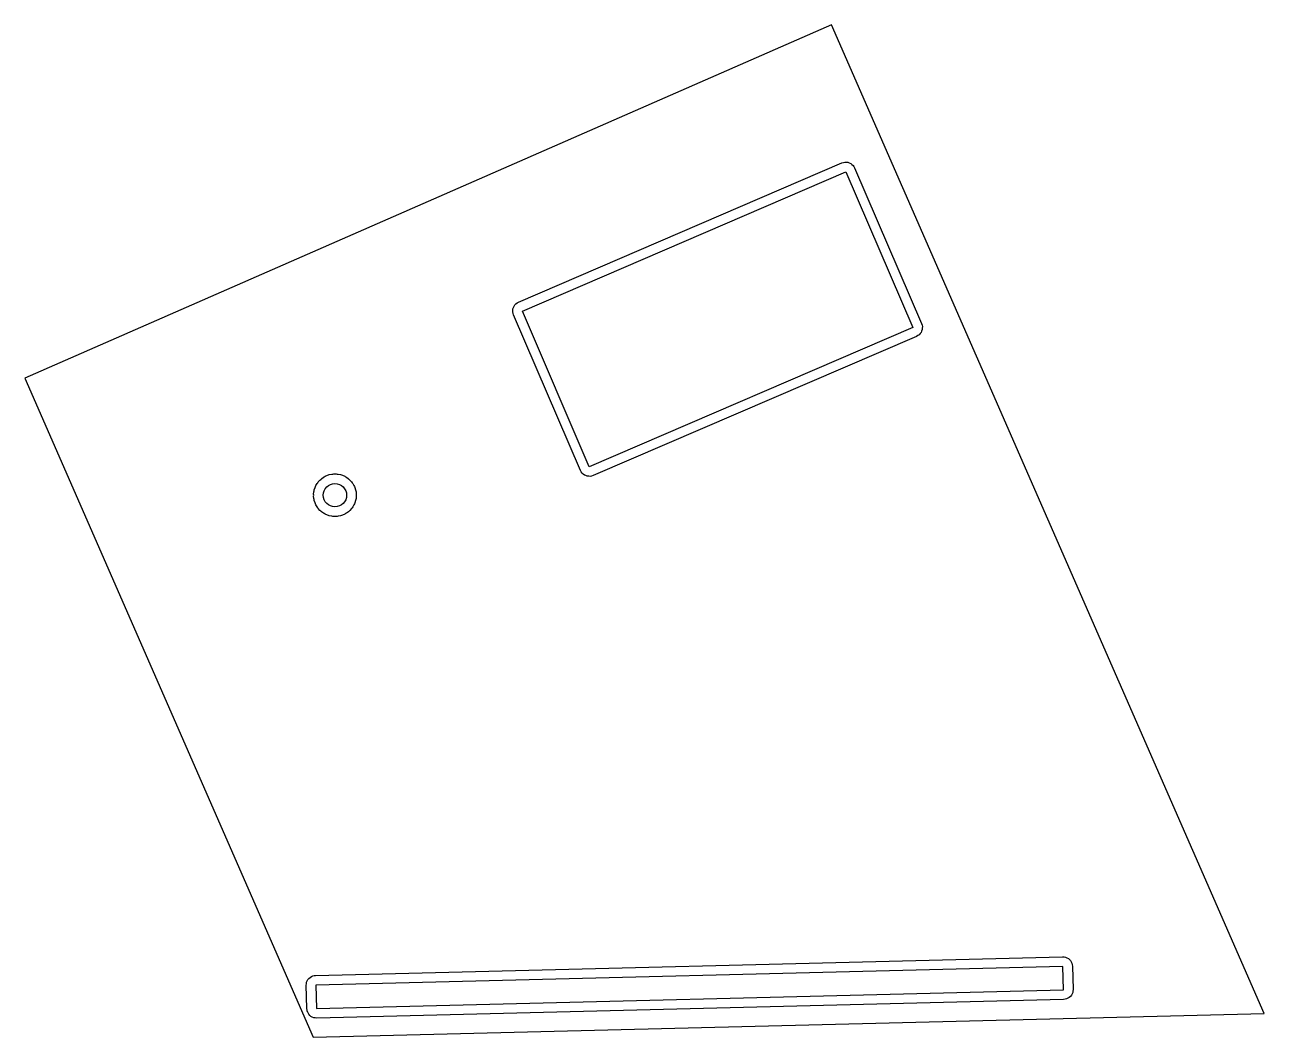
# Model space of a CAD drawing. Header units: feet. Extents: x -179 to 31, y -22 to 191.
# Drawn here: x -33.3 to 31.1, y -21.9 to 30.7 of the extents above; entities that cross this region are included whole.
import ezdxf

# ---------------------------------------------------------------- set-up
doc = ezdxf.new("R2010")
doc.units = ezdxf.units.FT
for name, color, linetype in [('Buildings', 7, 'CONTINUOUS'), ('Obstructions', 7, 'CONTINUOUS'), ('Setbacks', 7, 'CONTINUOUS')]:
    doc.layers.add(name, color=color, linetype=linetype)

msp = doc.modelspace()

# ---------------------------------------------------------------- linework, layer by layer
at = {"layer": 'Buildings', "color": 252}
for p, q in [((8.596, 30.663), (-33.312, 12.315)), ((31.074, -20.678), (8.596, 30.663)), ((-33.312, 12.315), (-18.327, -21.911)), ((-18.327, -21.911), (31.074, -20.678))]:
    msp.add_line(p, q, dxfattribs=at)
at = {"layer": 'Obstructions', "color": 252}
for p, q in [((-7.465, 15.799), (9.335, 23.031)), ((9.335, 23.031), (12.817, 14.945)), ((-3.986, 7.713), (-7.465, 15.799)), ((12.817, 14.945), (-3.986, 7.713)), ((20.614, -18.236), (-18.189, -19.203)), ((20.643, -19.448), (20.614, -18.236)), ((-18.189, -19.203), (-18.16, -20.416)), ((-18.16, -20.416), (20.643, -19.448))]:
    msp.add_line(p, q, dxfattribs=at)
msp.add_circle((-17.2, 6.234), 0.606, dxfattribs=at)
at = {"layer": 'Setbacks', "color": 2}
for p, q in [((-7.664, 16.262), (9.136, 23.493)), ((9.136, 23.493), (9.137, 23.493)), ((9.137, 23.493), (9.213, 23.513)), ((9.213, 23.513), (9.288, 23.532)), ((9.288, 23.532), (9.289, 23.532)), ((9.289, 23.532), (9.289, 23.532)), ((9.289, 23.532), (9.289, 23.532)), ((9.289, 23.532), (9.366, 23.527)), ((9.366, 23.527), (9.446, 23.522)), ((9.446, 23.522), (9.446, 23.522)), ((9.446, 23.522), (9.446, 23.522)), ((9.446, 23.522), (9.447, 23.522)), ((9.447, 23.522), (9.519, 23.493)), ((9.519, 23.493), (9.592, 23.464)), ((9.592, 23.464), (9.592, 23.464)), ((9.592, 23.464), (9.592, 23.464)), ((9.592, 23.464), (9.593, 23.463)), ((9.593, 23.463), (9.653, 23.413)), ((9.653, 23.413), (9.713, 23.363)), ((9.713, 23.363), (9.713, 23.363)), ((9.713, 23.363), (9.713, 23.363)), ((9.713, 23.363), (9.714, 23.363)), ((9.714, 23.363), (9.756, 23.296)), ((9.756, 23.296), (9.797, 23.23)), ((9.797, 23.23), (9.798, 23.23)), ((9.798, 23.23), (9.798, 23.23)), ((9.798, 23.23), (9.798, 23.23)), ((9.798, 23.23), (13.279, 15.144)), ((-7.897, 16.057), (-7.847, 16.117)), ((-7.847, 16.117), (-7.797, 16.177)), ((-7.797, 16.177), (-7.797, 16.178)), ((-7.797, 16.178), (-7.797, 16.178)), ((-7.797, 16.178), (-7.797, 16.178)), ((-7.797, 16.178), (-7.796, 16.178)), ((-7.796, 16.178), (-7.73, 16.22)), ((-7.73, 16.22), (-7.664, 16.262)), ((-7.664, 16.262), (-7.664, 16.262)), ((-7.664, 16.262), (-7.664, 16.262)), ((-7.966, 15.754), (-7.961, 15.832)), ((-7.966, 15.753), (-7.966, 15.754)), ((-7.966, 15.753), (-7.966, 15.753)), ((-7.946, 15.676), (-7.966, 15.753)), ((-7.966, 15.753), (-7.966, 15.753)), ((-7.966, 15.753), (-7.966, 15.753)), ((-7.961, 15.832), (-7.956, 15.91)), ((-7.956, 15.911), (-7.926, 15.984)), ((-7.956, 15.91), (-7.956, 15.911)), ((-7.956, 15.91), (-7.956, 15.91)), ((-7.956, 15.91), (-7.956, 15.91)), ((-7.956, 15.91), (-7.956, 15.91)), ((-7.927, 15.601), (-7.946, 15.676)), ((-7.927, 15.6), (-7.927, 15.6)), ((-7.927, 15.6), (-7.927, 15.601)), ((-7.927, 15.601), (-7.927, 15.601)), ((-4.449, 7.515), (-7.927, 15.6)), ((-7.927, 15.6), (-7.927, 15.6)), ((-7.926, 15.984), (-7.898, 16.056)), ((-7.898, 16.056), (-7.897, 16.057)), ((-7.897, 16.057), (-7.897, 16.057)), ((-7.897, 16.057), (-7.897, 16.057)), ((-7.897, 16.057), (-7.897, 16.057)), ((13.279, 15.144), (13.279, 15.144)), ((13.279, 15.144), (13.279, 15.144)), ((13.279, 15.144), (13.279, 15.143)), ((13.279, 15.143), (13.299, 15.067)), ((13.308, 14.834), (13.279, 14.761)), ((13.299, 15.067), (13.318, 14.992)), ((13.313, 14.913), (13.308, 14.835)), ((13.308, 14.835), (13.308, 14.834)), ((13.308, 14.834), (13.308, 14.834)), ((13.308, 14.834), (13.308, 14.834)), ((13.308, 14.834), (13.308, 14.834)), ((13.318, 14.991), (13.313, 14.913)), ((13.318, 14.992), (13.318, 14.991)), ((13.318, 14.991), (13.318, 14.991)), ((13.318, 14.991), (13.318, 14.991)), ((13.318, 14.991), (13.318, 14.991)), ((13.016, 14.483), (-3.787, 7.251)), ((13.082, 14.525), (13.016, 14.483)), ((13.016, 14.483), (13.016, 14.483)), ((13.016, 14.483), (13.016, 14.483)), ((13.016, 14.483), (13.016, 14.483)), ((13.148, 14.566), (13.082, 14.525)), ((13.149, 14.567), (13.148, 14.566)), ((13.199, 14.627), (13.149, 14.567)), ((13.149, 14.567), (13.149, 14.567)), ((13.149, 14.567), (13.149, 14.567)), ((13.149, 14.567), (13.149, 14.567)), ((13.249, 14.687), (13.199, 14.627)), ((13.25, 14.688), (13.249, 14.688)), ((13.249, 14.688), (13.249, 14.688)), ((13.249, 14.688), (13.249, 14.688)), ((13.249, 14.688), (13.249, 14.687)), ((13.279, 14.761), (13.25, 14.688)), ((-17.939, 7.055), (-17.902, 7.092)), ((-17.902, 7.092), (-17.901, 7.092)), ((-17.901, 7.092), (-17.799, 7.167)), ((-17.799, 7.167), (-17.798, 7.167)), ((-17.798, 7.167), (-17.752, 7.19)), ((-17.752, 7.19), (-17.708, 7.219)), ((-17.708, 7.219), (-17.592, 7.271)), ((-17.708, 7.219), (-17.708, 7.219)), ((-17.592, 7.271), (-17.591, 7.271)), ((-17.591, 7.271), (-17.541, 7.284)), ((-17.541, 7.284), (-17.492, 7.303)), ((-17.492, 7.303), (-17.368, 7.33)), ((-17.492, 7.303), (-17.492, 7.303)), ((-17.368, 7.33), (-17.367, 7.33)), ((-17.367, 7.33), (-17.315, 7.332)), ((-17.315, 7.332), (-17.264, 7.341)), ((-17.264, 7.341), (-17.263, 7.341)), ((-17.263, 7.341), (-17.137, 7.341)), ((-17.137, 7.341), (-17.136, 7.341)), ((-17.136, 7.341), (-17.084, 7.332)), ((-17.084, 7.332), (-17.032, 7.33)), ((-17.032, 7.33), (-17.032, 7.33)), ((-17.032, 7.33), (-16.908, 7.303)), ((-16.908, 7.303), (-16.907, 7.303)), ((-16.907, 7.303), (-16.859, 7.284)), ((-16.859, 7.284), (-16.808, 7.271)), ((-16.808, 7.271), (-16.808, 7.271)), ((-16.808, 7.271), (-16.692, 7.219)), ((-16.692, 7.219), (-16.692, 7.219)), ((-16.692, 7.219), (-16.648, 7.19)), ((-16.648, 7.19), (-16.601, 7.167)), ((-16.601, 7.167), (-16.601, 7.167)), ((-16.601, 7.167), (-16.498, 7.092)), ((-16.498, 7.092), (-16.498, 7.092)), ((-16.498, 7.092), (-16.461, 7.055)), ((-4.448, 7.514), (-4.449, 7.515)), ((-4.449, 7.515), (-4.449, 7.515)), ((-4.449, 7.515), (-4.449, 7.515)), ((-4.406, 7.447), (-4.448, 7.514)), ((-4.365, 7.382), (-4.406, 7.447)), ((-4.364, 7.381), (-4.365, 7.382)), ((-4.303, 7.331), (-4.364, 7.381)), ((-4.364, 7.381), (-4.364, 7.381)), ((-4.364, 7.381), (-4.364, 7.381)), ((-4.364, 7.381), (-4.364, 7.381)), ((-4.244, 7.281), (-4.303, 7.331)), ((-4.243, 7.281), (-4.244, 7.281)), ((-4.169, 7.251), (-4.243, 7.281)), ((-4.243, 7.281), (-4.243, 7.281)), ((-4.243, 7.281), (-4.243, 7.281)), ((-4.243, 7.281), (-4.243, 7.281)), ((-4.098, 7.223), (-4.169, 7.251)), ((-4.097, 7.223), (-4.098, 7.223)), ((-4.097, 7.222), (-4.097, 7.223)), ((-4.097, 7.223), (-4.097, 7.223)), ((-4.097, 7.223), (-4.097, 7.223)), ((-4.018, 7.217), (-4.097, 7.222)), ((-3.94, 7.212), (-4.018, 7.217)), ((-3.939, 7.212), (-3.94, 7.212)), ((-3.94, 7.212), (-3.94, 7.212)), ((-3.94, 7.212), (-3.94, 7.212)), ((-3.94, 7.212), (-3.94, 7.212)), ((-3.864, 7.232), (-3.939, 7.212)), ((-3.788, 7.251), (-3.864, 7.232)), ((-3.787, 7.251), (-3.788, 7.251)), ((-3.787, 7.251), (-3.787, 7.251)), ((-3.787, 7.251), (-3.787, 7.251)), ((-18.293, 6.413), (-18.28, 6.464)), ((-18.28, 6.464), (-18.272, 6.515)), ((-18.272, 6.516), (-18.232, 6.636)), ((-18.272, 6.515), (-18.272, 6.516)), ((-18.232, 6.637), (-18.209, 6.683)), ((-18.232, 6.636), (-18.232, 6.637)), ((-18.209, 6.683), (-18.19, 6.732)), ((-18.19, 6.733), (-18.126, 6.842)), ((-18.19, 6.732), (-18.19, 6.733)), ((-18.126, 6.843), (-18.093, 6.883)), ((-18.126, 6.842), (-18.126, 6.843)), ((-18.093, 6.883), (-18.065, 6.927)), ((-18.065, 6.927), (-18.064, 6.927)), ((-18.064, 6.927), (-17.98, 7.022)), ((-17.98, 7.022), (-17.979, 7.022)), ((-17.979, 7.022), (-17.939, 7.055)), ((-16.461, 7.055), (-16.421, 7.022)), ((-16.421, 7.022), (-16.42, 7.022)), ((-16.42, 7.022), (-16.335, 6.927)), ((-16.335, 6.927), (-16.335, 6.927)), ((-16.335, 6.927), (-16.307, 6.883)), ((-16.307, 6.883), (-16.274, 6.843)), ((-16.274, 6.843), (-16.274, 6.842)), ((-16.274, 6.842), (-16.21, 6.733)), ((-16.21, 6.733), (-16.21, 6.732)), ((-16.21, 6.732), (-16.191, 6.683)), ((-16.191, 6.683), (-16.168, 6.637)), ((-16.168, 6.637), (-16.167, 6.636)), ((-16.167, 6.636), (-16.128, 6.516)), ((-16.128, 6.516), (-16.128, 6.515)), ((-16.128, 6.515), (-16.12, 6.464)), ((-16.12, 6.464), (-16.106, 6.413)), ((-18.307, 6.287), (-18.293, 6.413)), ((-18.307, 6.286), (-18.307, 6.287)), ((-18.304, 6.234), (-18.307, 6.286)), ((-18.307, 6.182), (-18.304, 6.234)), ((-18.293, 6.056), (-18.307, 6.182)), ((-18.307, 6.182), (-18.307, 6.182)), ((-18.293, 6.413), (-18.293, 6.413)), ((-18.293, 6.055), (-18.293, 6.056)), ((-18.28, 6.005), (-18.293, 6.055)), ((-18.272, 5.953), (-18.28, 6.005)), ((-18.232, 5.832), (-18.272, 5.953)), ((-18.272, 5.953), (-18.272, 5.953)), ((-18.209, 5.785), (-18.232, 5.832)), ((-18.232, 5.832), (-18.232, 5.832)), ((-16.168, 5.832), (-16.191, 5.785)), ((-16.167, 5.832), (-16.168, 5.832)), ((-16.128, 5.953), (-16.167, 5.832)), ((-16.12, 6.005), (-16.128, 5.953)), ((-16.128, 5.953), (-16.128, 5.953)), ((-16.106, 6.055), (-16.12, 6.005)), ((-16.106, 6.413), (-16.106, 6.413)), ((-16.106, 6.413), (-16.093, 6.287)), ((-16.093, 6.182), (-16.106, 6.056)), ((-16.106, 6.056), (-16.106, 6.055)), ((-16.093, 6.286), (-16.096, 6.234)), ((-16.096, 6.234), (-16.093, 6.182)), ((-16.093, 6.287), (-16.093, 6.286)), ((-16.093, 6.182), (-16.093, 6.182)), ((-18.19, 5.737), (-18.209, 5.785)), ((-18.19, 5.736), (-18.19, 5.737)), ((-18.126, 5.626), (-18.19, 5.736)), ((-18.093, 5.585), (-18.126, 5.626)), ((-18.126, 5.626), (-18.126, 5.626)), ((-18.065, 5.542), (-18.093, 5.585)), ((-18.064, 5.541), (-18.065, 5.542)), ((-17.98, 5.447), (-18.064, 5.541)), ((-17.979, 5.447), (-17.98, 5.447)), ((-17.939, 5.414), (-17.979, 5.447)), ((-17.902, 5.377), (-17.939, 5.414)), ((-17.901, 5.377), (-17.902, 5.377)), ((-17.799, 5.302), (-17.901, 5.377)), ((-17.798, 5.302), (-17.799, 5.302)), ((-17.752, 5.278), (-17.798, 5.302)), ((-17.708, 5.25), (-17.752, 5.278)), ((-17.592, 5.198), (-17.708, 5.25)), ((-17.708, 5.25), (-17.708, 5.25)), ((-17.591, 5.198), (-17.592, 5.198)), ((-17.541, 5.184), (-17.591, 5.198)), ((-17.492, 5.166), (-17.541, 5.184)), ((-17.492, 5.165), (-17.492, 5.166)), ((-17.368, 5.139), (-17.492, 5.165)), ((-16.908, 5.165), (-17.032, 5.139)), ((-16.907, 5.166), (-16.908, 5.165)), ((-16.859, 5.184), (-16.907, 5.166)), ((-16.808, 5.198), (-16.859, 5.184)), ((-16.692, 5.25), (-16.808, 5.198)), ((-16.808, 5.198), (-16.808, 5.198)), ((-16.648, 5.278), (-16.692, 5.25)), ((-16.692, 5.25), (-16.692, 5.25)), ((-16.601, 5.302), (-16.648, 5.278)), ((-16.498, 5.377), (-16.601, 5.302)), ((-16.601, 5.302), (-16.601, 5.302)), ((-16.461, 5.414), (-16.498, 5.377)), ((-16.498, 5.377), (-16.498, 5.377)), ((-16.421, 5.447), (-16.461, 5.414)), ((-16.42, 5.447), (-16.421, 5.447)), ((-16.335, 5.541), (-16.42, 5.447)), ((-16.307, 5.585), (-16.335, 5.542)), ((-16.335, 5.542), (-16.335, 5.541)), ((-16.274, 5.626), (-16.307, 5.585)), ((-16.21, 5.736), (-16.274, 5.626)), ((-16.274, 5.626), (-16.274, 5.626)), ((-16.191, 5.785), (-16.21, 5.737)), ((-16.21, 5.737), (-16.21, 5.736)), ((-17.367, 5.139), (-17.368, 5.139)), ((-17.315, 5.136), (-17.367, 5.139)), ((-17.264, 5.128), (-17.315, 5.136)), ((-17.263, 5.128), (-17.264, 5.128)), ((-17.137, 5.128), (-17.263, 5.128)), ((-17.136, 5.128), (-17.137, 5.128)), ((-17.084, 5.136), (-17.136, 5.128)), ((-17.032, 5.139), (-17.084, 5.136)), ((-17.032, 5.139), (-17.032, 5.139)), ((-18.202, -18.7), (20.602, -17.732)), ((20.602, -17.732), (20.602, -17.732)), ((20.602, -17.732), (20.602, -17.732)), ((20.602, -17.732), (20.603, -17.732)), ((20.603, -17.732), (20.68, -17.743)), ((20.68, -17.743), (20.757, -17.753)), ((20.757, -17.753), (20.758, -17.753)), ((20.758, -17.753), (20.758, -17.753)), ((20.758, -17.753), (20.758, -17.753)), ((20.758, -17.753), (20.759, -17.753)), ((20.759, -17.753), (20.829, -17.787)), ((20.829, -17.787), (20.899, -17.821)), ((20.899, -17.821), (20.9, -17.821)), ((20.9, -17.821), (20.9, -17.821)), ((20.9, -17.821), (20.9, -17.821)), ((20.9, -17.821), (20.901, -17.822)), ((20.901, -17.822), (20.957, -17.875)), ((20.957, -17.875), (21.014, -17.929)), ((21.014, -17.929), (21.014, -17.93)), ((21.014, -17.93), (21.014, -17.93)), ((21.014, -17.93), (21.014, -17.93)), ((21.014, -17.93), (21.014, -17.93)), ((21.014, -17.93), (21.051, -17.999)), ((21.051, -17.999), (21.089, -18.068)), ((21.089, -18.068), (21.089, -18.068)), ((21.089, -18.068), (21.089, -18.068)), ((21.089, -18.068), (21.089, -18.069)), ((21.089, -18.069), (21.089, -18.069)), ((21.089, -18.069), (21.103, -18.146)), ((21.103, -18.146), (21.117, -18.222)), ((21.117, -18.222), (21.117, -18.223)), ((21.117, -18.223), (21.117, -18.223)), ((21.117, -18.223), (21.117, -18.223)), ((21.117, -18.223), (21.146, -19.435)), ((-18.692, -19.215), (-18.682, -19.138)), ((-18.692, -19.216), (-18.692, -19.215)), ((-18.692, -19.215), (-18.692, -19.215)), ((-18.663, -20.428), (-18.692, -19.216)), ((-18.682, -19.138), (-18.672, -19.06)), ((-18.672, -19.06), (-18.672, -19.06)), ((-18.672, -19.06), (-18.671, -19.06)), ((-18.671, -19.059), (-18.637, -18.989)), ((-18.671, -19.06), (-18.671, -19.059)), ((-18.671, -19.059), (-18.671, -19.059)), ((-18.637, -18.989), (-18.604, -18.918)), ((-18.604, -18.918), (-18.604, -18.918)), ((-18.604, -18.918), (-18.603, -18.918)), ((-18.603, -18.917), (-18.549, -18.86)), ((-18.603, -18.918), (-18.603, -18.917)), ((-18.603, -18.917), (-18.603, -18.917)), ((-18.549, -18.86), (-18.495, -18.804)), ((-18.495, -18.804), (-18.495, -18.803)), ((-18.495, -18.803), (-18.494, -18.803)), ((-18.495, -18.804), (-18.495, -18.804)), ((-18.495, -18.804), (-18.495, -18.804)), ((-18.494, -18.803), (-18.426, -18.766)), ((-18.426, -18.766), (-18.357, -18.729)), ((-18.357, -18.729), (-18.357, -18.729)), ((-18.357, -18.729), (-18.356, -18.729)), ((-18.356, -18.728), (-18.279, -18.714)), ((-18.356, -18.729), (-18.356, -18.728)), ((-18.356, -18.729), (-18.356, -18.729)), ((-18.279, -18.714), (-18.202, -18.7)), ((-18.202, -18.7), (-18.202, -18.7)), ((20.656, -19.951), (-18.147, -20.919)), ((20.733, -19.937), (20.656, -19.951)), ((20.656, -19.951), (20.656, -19.951)), ((20.81, -19.923), (20.733, -19.937)), ((20.811, -19.923), (20.81, -19.923)), ((20.81, -19.923), (20.81, -19.923)), ((20.88, -19.885), (20.811, -19.922)), ((20.811, -19.922), (20.811, -19.923)), ((20.811, -19.923), (20.811, -19.923)), ((20.948, -19.848), (20.88, -19.885)), ((20.949, -19.848), (20.948, -19.848)), ((20.95, -19.847), (20.949, -19.848)), ((20.949, -19.848), (20.949, -19.848)), ((20.949, -19.848), (20.949, -19.848)), ((21.003, -19.791), (20.95, -19.847)), ((21.057, -19.734), (21.003, -19.791)), ((21.058, -19.734), (21.057, -19.734)), ((21.092, -19.663), (21.058, -19.733)), ((21.058, -19.733), (21.058, -19.734)), ((21.058, -19.734), (21.058, -19.734)), ((21.058, -19.734), (21.058, -19.734)), ((21.125, -19.592), (21.092, -19.663)), ((21.126, -19.592), (21.125, -19.592)), ((21.136, -19.514), (21.126, -19.591)), ((21.126, -19.591), (21.126, -19.592)), ((21.126, -19.592), (21.126, -19.592)), ((21.126, -19.592), (21.126, -19.592)), ((21.146, -19.436), (21.136, -19.514)), ((21.146, -19.435), (21.147, -19.436)), ((21.147, -19.436), (21.146, -19.436)), ((-18.663, -20.429), (-18.663, -20.428)), ((-18.663, -20.428), (-18.663, -20.428)), ((-18.663, -20.428), (-18.663, -20.428)), ((-18.649, -20.506), (-18.663, -20.429)), ((-18.635, -20.582), (-18.649, -20.506)), ((-18.635, -20.583), (-18.635, -20.582)), ((-18.634, -20.584), (-18.635, -20.583)), ((-18.635, -20.583), (-18.635, -20.583)), ((-18.635, -20.583), (-18.635, -20.583)), ((-18.597, -20.653), (-18.634, -20.584)), ((-18.56, -20.721), (-18.597, -20.653)), ((-18.56, -20.722), (-18.56, -20.721)), ((-18.56, -20.721), (-18.56, -20.721)), ((-18.559, -20.722), (-18.56, -20.722)), ((-18.56, -20.722), (-18.56, -20.722)), ((-18.503, -20.776), (-18.559, -20.722)), ((-18.446, -20.83), (-18.503, -20.776)), ((-18.445, -20.831), (-18.446, -20.83)), ((-18.446, -20.83), (-18.446, -20.83)), ((-18.446, -20.83), (-18.446, -20.83)), ((-18.446, -20.83), (-18.446, -20.83)), ((-18.375, -20.864), (-18.445, -20.831)), ((-18.304, -20.898), (-18.375, -20.864)), ((-18.303, -20.898), (-18.304, -20.898)), ((-18.304, -20.898), (-18.304, -20.898)), ((-18.304, -20.898), (-18.304, -20.898)), ((-18.304, -20.898), (-18.304, -20.898)), ((-18.226, -20.909), (-18.303, -20.898)), ((-18.148, -20.919), (-18.226, -20.909)), ((-18.147, -20.919), (-18.148, -20.919)), ((-18.148, -20.919), (-18.148, -20.919)), ((-18.148, -20.919), (-18.148, -20.919))]:
    msp.add_line(p, q, dxfattribs=at)

doc.saveas('drawing.dxf')
